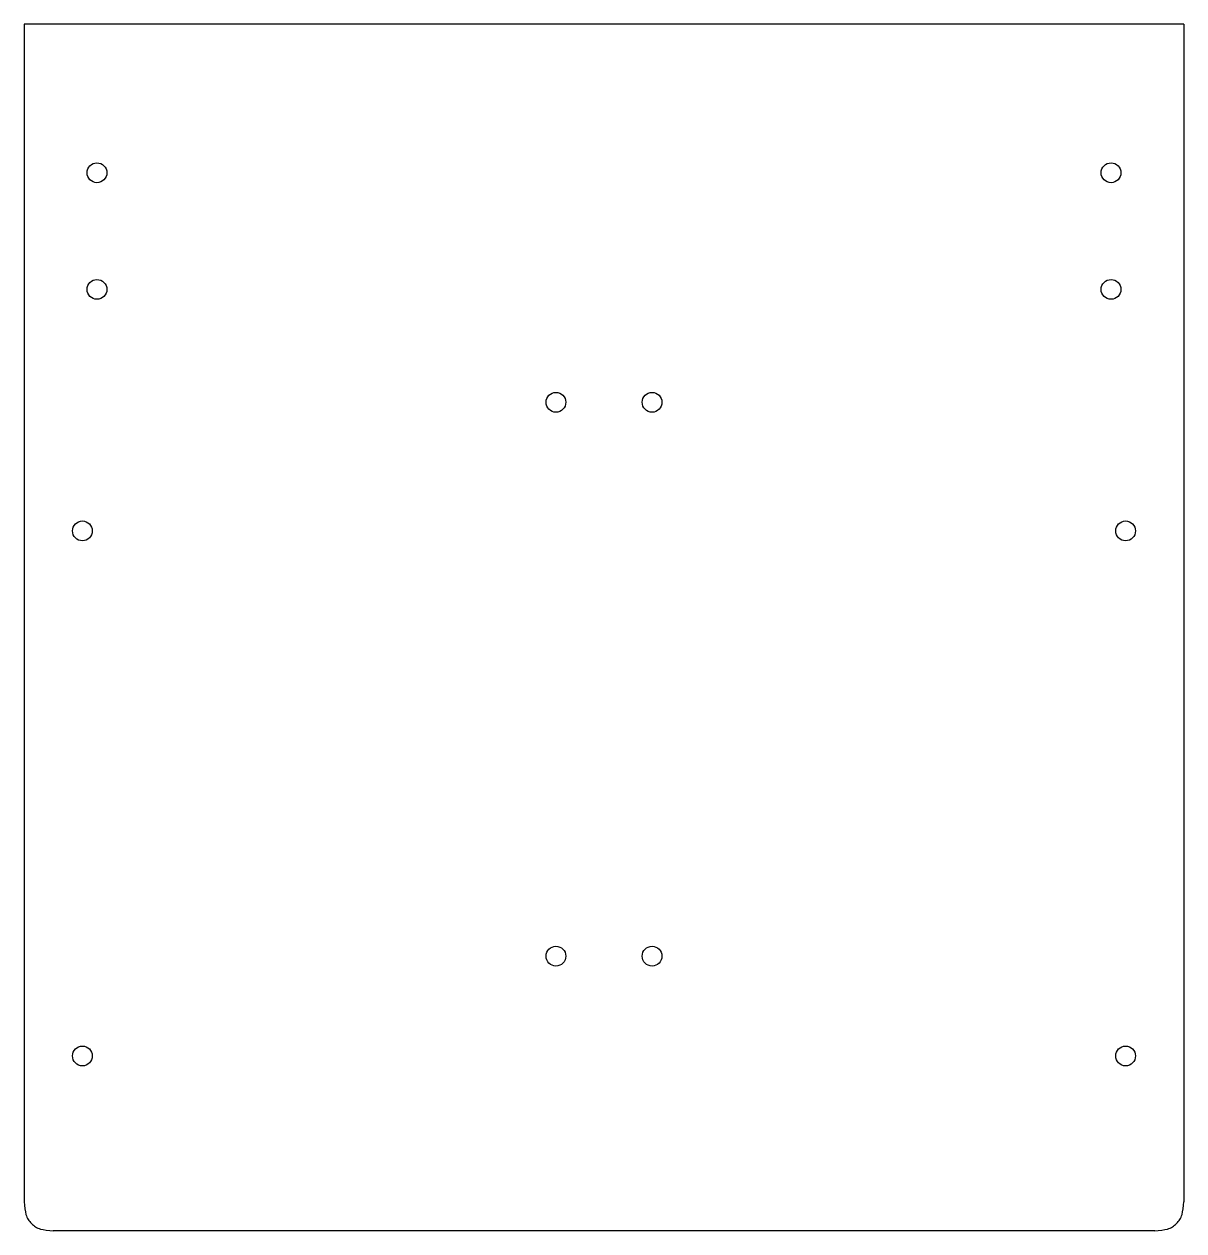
# Model space of a CAD drawing. Extents: x 0.41 to 8.24, y 0.18 to 8.32.
import ezdxf

# ---------------------------------------------------------------- set-up
doc = ezdxf.new("R2010")
doc.units = 0
doc.header["$LTSCALE"] = 0.5
doc.header["$MEASUREMENT"] = 0
doc.layers.add('VISIBLE', color=7, linetype='CONTINUOUS')

msp = doc.modelspace()

# ---------------------------------------------------------------- linework, layer by layer
at = {"layer": 'VISIBLE'}
for p, q in [((0.4075, 8.3248), (0.4075, 0.372)), ((8.2421, 8.3248), (0.4075, 8.3248)), ((8.2421, 8.3248), (8.2421, 0.372)), ((8.0453, 0.1752), (0.6043, 0.1752))]:
    msp.add_line(p, q, dxfattribs=at)
for centre in [(0.8996, 7.3209), (7.75, 7.3209), (0.8996, 6.5335), (7.75, 6.5335), (4, 5.7707), (4.6496, 5.7707), (0.8012, 4.9025), (7.8484, 4.9025), (4, 2.0306), (4.6496, 2.0306), (0.8012, 1.3563), (7.8484, 1.3563)]:
    msp.add_circle(centre, 0.0669, dxfattribs=at)
for points in [[(0.4075, 0.372), (0.4106, 0.3399), (0.4158, 0.2866), (0.434, 0.2525), (0.4554, 0.2231), (0.4848, 0.2017), (0.5189, 0.1835), (0.5721, 0.1783), (0.6043, 0.1752)], [(8.0453, 0.1752), (8.0775, 0.1783), (8.1307, 0.1835), (8.1648, 0.2017), (8.1942, 0.2231), (8.2157, 0.2525), (8.2338, 0.2866), (8.239, 0.3399), (8.2421, 0.372)]]:
    msp.add_open_spline(points, degree=3, knots=[0, 0, 0, 0, 0.218482, 0.361283, 0.5, 0.638717, 0.781518, 1, 1, 1, 1], dxfattribs=at)

doc.saveas('drawing.dxf')
